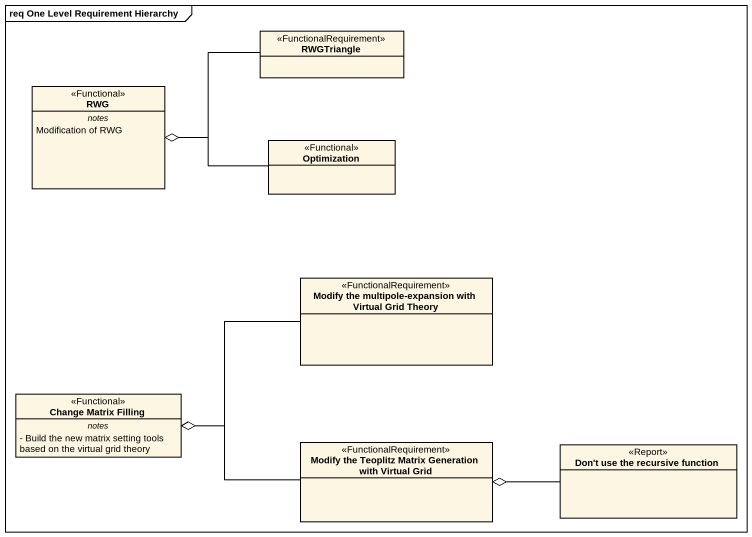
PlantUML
@startuml
mainframe req One Level Requirement Hierarchy
hide circle
hide empty members
skinparam classAttributeIconSize 0
class RWGTriangle <<FunctionalRequirement>>
class RWG <<Functional>> {
  -- notes --
  Modification of RWG
}
class Optimization <<Functional>>
class "Modify the multipole-expansion with Virtual Grid Theory" as Modify_the_multipole <<FunctionalRequirement>>
class "Change Matrix Filling" as Change_Matrix_Filling <<Functional>> {
  -- notes --
  - Build the new matrix setting tools based on the virtual grid theory
}
class "Modify the Teoplitz Matrix Generation with Virtual Grid" as Modify_the_Teoplitz_Matrix <<FunctionalRequirement>>
class "Don't use the recursive function" as Don_t_use_the_recursive <<Report>>
RWGTriangle -left-o RWG
Optimization -left-o RWG
Modify_the_multipole -left-o Change_Matrix_Filling
Modify_the_Teoplitz_Matrix -left-o Change_Matrix_Filling
Don_t_use_the_recursive -left-o Modify_the_Teoplitz_Matrix
@enduml
